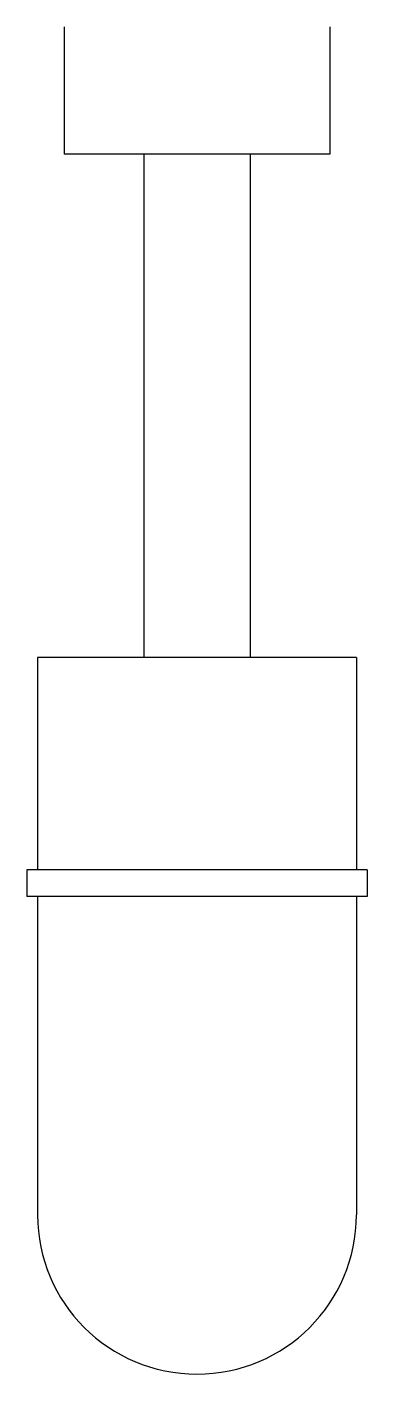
# Model space of a CAD drawing. Header units: millimetres. Extents: x -2892.705 to -2892.641, y 2958.468 to 2958.722.
import ezdxf

# ---------------------------------------------------------------- set-up
doc = ezdxf.new("R2010")
doc.units = ezdxf.units.MM
doc.header["$LTSCALE"] = 0.1
doc.layers.add('banheiro_louças', color=2, linetype='Continuous')

msp = doc.modelspace()

# ---------------------------------------------------------------- linework, layer by layer
at = {"layer": 'banheiro_louças'}
for p, q in [((-2892.69759, 2958.72221), (-2892.69759, 2958.69826)), ((-2892.64759, 2958.72221), (-2892.64759, 2958.69826)), ((-2892.64759, 2958.69826), (-2892.69759, 2958.69826)), ((-2892.68259, 2958.69826), (-2892.68259, 2958.60339)), ((-2892.66259, 2958.69826), (-2892.66259, 2958.60339)), ((-2892.64259, 2958.60339), (-2892.70259, 2958.60339)), ((-2892.70259, 2958.60339), (-2892.70259, 2958.56339)), ((-2892.64259, 2958.60339), (-2892.64259, 2958.56339)), ((-2892.64059, 2958.56339), (-2892.70459, 2958.56339)), ((-2892.70459, 2958.56339), (-2892.70459, 2958.55839)), ((-2892.64059, 2958.56339), (-2892.64059, 2958.55839)), ((-2892.64059, 2958.55839), (-2892.70459, 2958.55839)), ((-2892.70259, 2958.55839), (-2892.70259, 2958.49839)), ((-2892.64259, 2958.55839), (-2892.64259, 2958.49839))]:
    msp.add_line(p, q, dxfattribs=at)
msp.add_arc((-2892.67259, 2958.49839), 0.03, 180, 360, dxfattribs=at)

doc.saveas('drawing.dxf')
